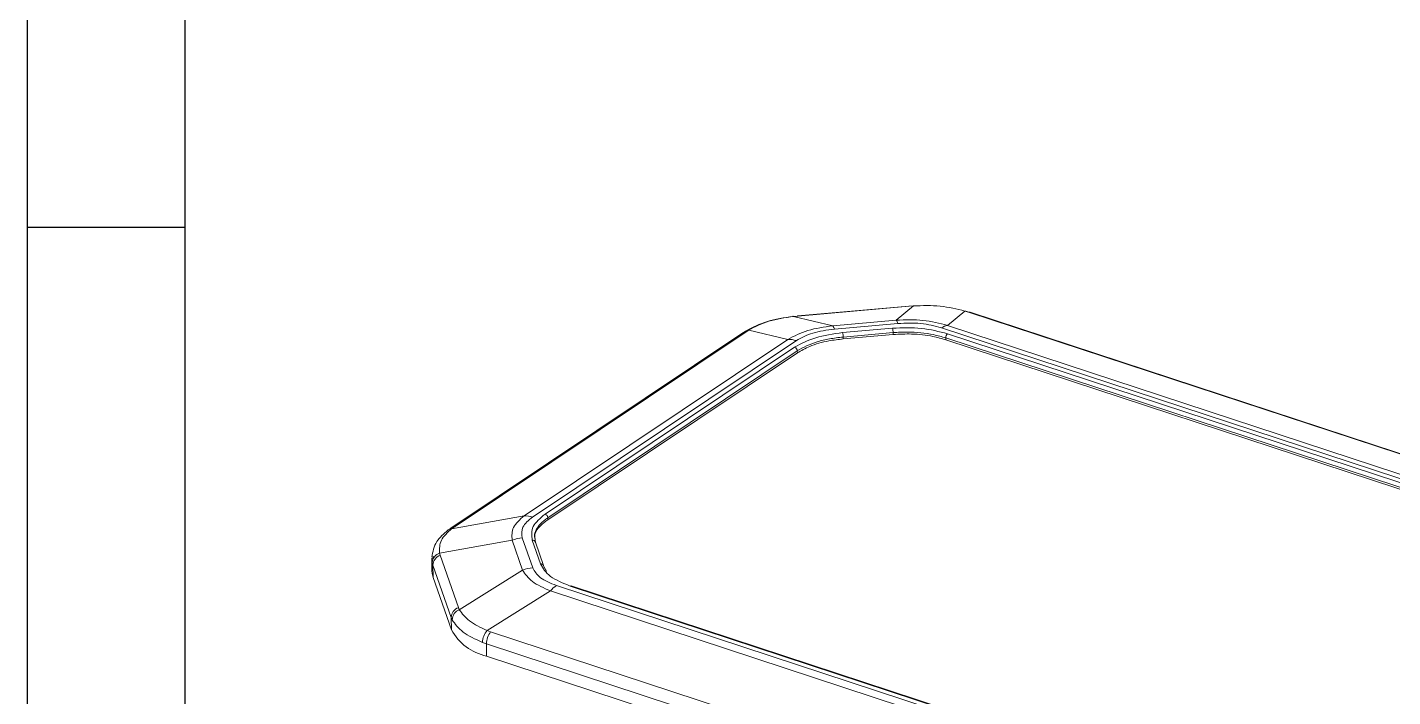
# Model space of a CAD drawing. Header units: inches. Extents: x 1127 to 4647, y 569 to 968.
# Drawn here: x 1127.1 to 1252.4, y 727.4 to 788.9 of the extents above; entities that cross this region are included whole.
import ezdxf

# ---------------------------------------------------------------- set-up
doc = ezdxf.new("R2010")
doc.units = ezdxf.units.IN

msp = doc.modelspace()

# ---------------------------------------------------------------- linework, layer by layer
for p, q in [((1127.067, 968.002), (1127.067, 572.957)), ((1141.525, 958.597), (1141.525, 582.363)), ((1141.525, 770.48), (1127.067, 770.48)), ((1127.067, 755.848), (1127.067, 572.957))]:
    msp.add_line(p, q)
at = {"color": 7, "linetype": 'Continuous', "lineweight": 15}
for p, q in [((1207.983, 763.261), (1197.778, 762.363)), ((1197.803, 762.35), (1208.009, 763.248)), ((1208.411, 763.281), (1206.822, 761.97)), ((1208.009, 763.248), (1208.411, 763.281)), ((1197.405, 762.313), (1197.803, 762.35)), ((1201, 761.457), (1197.405, 762.313)), ((1211.535, 761.497), (1213.124, 762.809)), ((1213.461, 762.702), (1213.124, 762.809)), ((1213.531, 762.699), (1213.318, 762.768)), ((1213.461, 762.702), (1288.986, 737.867)), ((1289.125, 737.858), (1213.6, 762.693)), ((1192.758, 760.816), (1165.953, 742.889)), ((1166.241, 742.978), (1193.046, 760.905)), ((1192.976, 760.951), (1192.799, 760.836)), ((1193.292, 761.064), (1193.046, 760.905)), ((1193.292, 761.064), (1196.888, 760.208)), ((1206.822, 761.97), (1201, 761.457)), ((1201.152, 761.152), (1206.974, 761.664)), ((1206.488, 761.229), (1201.905, 760.825)), ((1201.957, 760.422), (1206.54, 760.825)), ((1206.54, 760.825), (1206.542, 760.649)), ((1210.98, 761.263), (1282.896, 737.615)), ((1211.535, 761.497), (1283.451, 737.849)), ((1172.673, 744.013), (1196.888, 760.208)), ((1173.442, 743.896), (1197.657, 760.09)), ((1197.497, 759.487), (1174.597, 744.172)), ((1201.957, 760.422), (1201.959, 760.245)), ((1206.542, 760.649), (1201.959, 760.245)), ((1211.367, 760.341), (1281.451, 737.296)), ((1211.367, 760.341), (1211.37, 760.165)), ((1281.454, 737.119), (1211.37, 760.165)), ((1281.623, 737.677), (1211.539, 760.723)), ((1174.845, 743.827), (1197.744, 759.142)), ((1197.747, 758.966), (1174.847, 743.651)), ((1197.744, 759.142), (1197.747, 758.966)), ((1166.014, 742.82), (1172.673, 744.013)), ((1174.847, 743.651), (1174.845, 743.827)), ((1165.9, 742.848), (1165.648, 742.671)), ((1166.014, 742.82), (1166.241, 742.978)), ((1173.461, 739.251), (1172.504, 741.993)), ((1173.715, 741.534), (1173.638, 742.047)), ((1164.911, 740.581), (1171.57, 741.775)), ((1171.57, 741.775), (1172.527, 739.033)), ((1173.415, 741.772), (1174.169, 739.614)), ((1174.455, 739.449), (1173.702, 741.607)), ((1164.195, 740.115), (1164.211, 738.953)), ((1164.302, 739.493), (1164.24, 739.713)), ((1164.288, 740.088), (1164.317, 740.31)), ((1164.302, 739.493), (1165.978, 734.687)), ((1164.317, 738.365), (1164.302, 739.493)), ((1164.965, 740.388), (1164.911, 740.581)), ((1166.642, 735.583), (1164.965, 740.388)), ((1165.993, 733.56), (1164.317, 738.365)), ((1172.527, 739.033), (1166.719, 735.398)), ((1174.708, 738.943), (1174.468, 739.376)), ((1169.272, 733.482), (1175.079, 737.116)), ((1246.996, 713.468), (1175.079, 737.116)), ((1247.547, 713.974), (1175.631, 737.622)), ((1176.904, 737.56), (1246.988, 714.514)), ((1247.086, 714.535), (1177.002, 737.58)), ((1165.978, 734.687), (1165.993, 733.56)), ((1166.067, 734.476), (1165.978, 734.687)), ((1166.719, 735.398), (1166.642, 735.583)), ((1169.272, 733.482), (1169.595, 733.365)), ((1245.12, 708.53), (1169.595, 733.365)), ((1169.207, 732.262), (1168.838, 732.395)), ((1244.732, 707.428), (1169.207, 732.262)), ((1169.222, 731.135), (1169.207, 732.262)), ((1244.747, 706.3), (1169.222, 731.135))]:
    msp.add_line(p, q, dxfattribs=at)
at = {"color": 7, "linetype": 'Continuous', "lineweight": 15, "flags": 128}
for points in [[(1207.983, 763.261), (1207.986, 763.261), (1208.009, 763.248)], [(1208.411, 763.281), (1208.398, 763.296), (1208.387, 763.285), (1208.382, 763.272)], [(1197.33, 762.299), (1197.343, 762.313), (1197.373, 762.325), (1197.405, 762.313)], [(1197.751, 762.338), (1197.76, 762.352), (1197.778, 762.363)], [(1213.461, 762.702), (1213.545, 762.704), (1213.6, 762.693)], [(1193.042, 760.998), (1192.991, 760.964), (1192.976, 760.951)], [(1165.648, 742.671), (1165.681, 742.699), (1165.702, 742.714)], [(1165.9, 742.848), (1165.923, 742.867), (1165.953, 742.889)], [(1174.468, 739.376), (1174.462, 739.427), (1174.455, 739.449)], [(1164.317, 738.365), (1164.227, 738.733), (1164.211, 738.953)]]:
    msp.add_lwpolyline(points, dxfattribs=at)
at = {"color": 8, "linetype": 'Continuous', "lineweight": 15, "flags": 128}
msp.add_lwpolyline([(1197.778, 762.363), (1197.781, 762.363), (1197.803, 762.35)], dxfattribs=at)
at = {"color": 7, "linetype": 'Continuous', "lineweight": 15}
for centre, radius, start, end in [((1213.178, 762.586), 0.229, 52.26552, 103.52435), ((1200.244, 760.89), 0.945, 16.09108, 36.86769), ((1200.371, 760.422), 1.586, 359.98893, 14.73527), ((1204.954, 760.825), 1.586, 359.98889, 14.73531), ((1206.066, 761.402), 0.945, 16.09003, 36.86875), ((1211.801, 760.093), 1.429, 100.71968, 125.05334), ((1196.939, 757.976), 2.233, 71.26199, 91.32417), ((1197.359, 759.127), 0.386, 2.31134, 69.01777), ((1211.853, 760.352), 0.485, 130.29169, 181.30861), ((1172.724, 741.781), 2.233, 71.26199, 91.32417), ((1174.459, 743.812), 0.386, 2.31134, 69.01777), ((1172.807, 738.585), 3.421, 95.07819, 111.19831), ((1165.186, 739.675), 0.947, 106.9018, 177.68762), ((1165.285, 739.457), 0.984, 108.98729, 177.93426), ((1173.764, 735.843), 3.421, 95.07854, 111.19796), ((1177.175, 735.385), 2.718, 124.61281, 140.43251), ((1166.962, 734.652), 0.984, 108.9865, 177.93585), ((1167.086, 734.447), 1.019, 111.07606, 178.36586), ((1170.227, 735.835), 4.807, 208.25765, 257.93491), ((1170.518, 732.354), 1.68, 137.86852, 178.61672), ((1170.979, 732.259), 1.771, 141.37364, 179.89924)]:
    msp.add_arc(centre, radius, start, end, dxfattribs=at)
at = {"color": 8, "linetype": 'Continuous', "lineweight": 15}
for centre, radius, start, end in [((1193.056, 760.362), 0.543, 91.10663, 123.34628), ((1193.286, 760.577), 0.487, 89.2347, 119.97477), ((1166.043, 742.22), 0.6, 92.8289, 124.68129), ((1166.251, 742.435), 0.543, 91.10663, 123.34628), ((1173.452, 741.504), 0.271, 22.33459, 97.67721), ((1174.205, 739.346), 0.271, 22.33697, 97.67482), ((1176.974, 737.471), 0.112, 75.7474, 128.19056)]:
    msp.add_arc(centre, radius, start, end, dxfattribs=at)
at = {"color": 7, "linetype": 'Continuous', "lineweight": 15}
for points, knots in [([(1208.411, 763.281), (1209.241, 763.308), (1210.901, 763.361), (1212.383, 762.993), (1213.124, 762.809)], [0, 0, 0, 0, 0.4999996, 1, 1, 1, 1]), ([(1197.358, 762.322), (1196.537, 762.2), (1194.888, 761.955), (1193.659, 761.318), (1193.043, 760.999)], [0, 0, 0, 0, 0.4979926, 1, 1, 1, 1]), ([(1193.292, 761.064), (1193.874, 761.364), (1195.037, 761.965), (1196.615, 762.197), (1197.405, 762.313)], [0, 0, 0, 0, 0.4999998, 1, 1, 1, 1]), ([(1206.822, 761.97), (1207.657, 762), (1209.325, 762.06), (1210.799, 761.685), (1211.535, 761.497)], [0, 0, 0, 0, 0.4999995, 1, 1, 1, 1]), ([(1196.888, 760.208), (1197.459, 760.511), (1198.603, 761.116), (1200.201, 761.343), (1201, 761.457)], [0, 0, 0, 0, 0.4999999, 1, 1, 1, 1]), ([(1201.905, 760.825), (1201.035, 760.704), (1199.295, 760.461), (1198.096, 759.811), (1197.497, 759.487)], [0, 0, 0, 0, 0.50006613, 1, 1, 1, 1]), ([(1197.657, 760.09), (1198.127, 760.351), (1199.069, 760.873), (1200.458, 761.059), (1201.152, 761.152)], [0, 0, 0, 0, 0.4999994, 1, 1, 1, 1]), ([(1211.539, 760.723), (1210.755, 760.926), (1209.188, 761.332), (1207.388, 761.263), (1206.488, 761.229)], [0, 0, 0, 0, 0.5000659, 1, 1, 1, 1]), ([(1206.54, 760.825), (1206.975, 760.853), (1207.82, 760.907), (1209.08, 760.839), (1210.285, 760.66), (1211, 760.45), (1211.367, 760.341)], [0, 0, 0, 0, 0.2571264, 0.5000003, 0.7428739, 1, 1, 1, 1]), ([(1206.974, 761.664), (1207.69, 761.696), (1209.122, 761.758), (1210.361, 761.428), (1210.98, 761.263)], [0, 0, 0, 0, 0.5000002, 1, 1, 1, 1]), ([(1197.744, 759.142), (1198.017, 759.307), (1198.546, 759.627), (1199.559, 760.001), (1200.697, 760.28), (1201.529, 760.374), (1201.957, 760.422)], [0, 0, 0, 0, 0.25712661, 0.5000003, 0.74287357, 1, 1, 1, 1]), ([(1201.959, 760.245), (1201.517, 760.195), (1200.414, 760.069), (1198.9, 759.64), (1198.108, 759.177), (1197.747, 758.966)], [0, 0, 0, 0, 0.266686, 0.6661415, 1, 1, 1, 1]), ([(1211.37, 760.165), (1210.989, 760.276), (1210.037, 760.554), (1208.349, 760.75), (1207.107, 760.681), (1206.542, 760.649)], [0, 0, 0, 0, 0.2666856, 0.6661416, 1, 1, 1, 1]), ([(1171.57, 741.775), (1171.544, 742.178), (1171.492, 742.985), (1172.279, 743.671), (1172.673, 744.013)], [0, 0, 0, 0, 0.49999943, 1, 1, 1, 1]), ([(1172.504, 741.993), (1172.454, 742.331), (1172.353, 743.006), (1173.079, 743.599), (1173.442, 743.896)], [0, 0, 0, 0, 0.4999998, 1, 1, 1, 1]), ([(1174.597, 744.172), (1174.151, 743.797), (1173.257, 743.047), (1173.363, 742.197), (1173.415, 741.772)], [0, 0, 0, 0, 0.5000661, 1, 1, 1, 1]), ([(1174.847, 743.651), (1174.606, 743.468), (1174.005, 743.012), (1173.596, 742.384), (1173.658, 741.973), (1173.671, 741.88)], [0, 0, 0, 0, 0.3410187, 0.851816, 1, 1, 1, 1]), ([(1165.702, 742.714), (1165.305, 742.376), (1164.471, 741.666), (1164.292, 740.707), (1164.198, 740.204)], [0, 0, 0, 0, 0.4757438, 1, 1, 1, 1]), ([(1164.911, 740.581), (1164.903, 740.988), (1164.889, 741.802), (1165.639, 742.481), (1166.014, 742.82)], [0, 0, 0, 0, 0.5000002, 1, 1, 1, 1]), ([(1174.169, 739.614), (1174.407, 739.205), (1174.883, 738.388), (1176.231, 737.836), (1176.904, 737.56)], [0, 0, 0, 0, 0.5000663, 1, 1, 1, 1]), ([(1175.079, 737.116), (1174.471, 737.389), (1173.254, 737.936), (1172.769, 738.667), (1172.527, 739.033)], [0, 0, 0, 0, 0.5000004, 1, 1, 1, 1]), ([(1175.631, 737.622), (1175.089, 737.839), (1174.005, 738.272), (1173.642, 738.925), (1173.461, 739.251)], [0, 0, 0, 0, 0.4999999, 1, 1, 1, 1]), ([(1168.838, 732.395), (1168.188, 732.695), (1166.887, 733.294), (1166.34, 734.082), (1166.067, 734.476)], [0, 0, 0, 0, 0.5000005, 1, 1, 1, 1]), ([(1169.272, 733.482), (1168.68, 733.765), (1167.495, 734.332), (1166.978, 735.043), (1166.719, 735.398)], [0, 0, 0, 0, 0.5, 1, 1, 1, 1])]:
    msp.add_open_spline(points, degree=3, knots=knots, dxfattribs=at)
at = {"color": 8, "linetype": 'Continuous', "lineweight": 15}
msp.add_open_spline([(1173.638, 742.047), (1173.632, 742.081), (1173.591, 742.309), (1173.752, 742.735), (1174.143, 743.308), (1174.606, 743.651), (1174.845, 743.827)], degree=3, knots=[0, 0, 0, 0, 0.0547973, 0.3638193, 0.6728436, 1, 1, 1, 1], dxfattribs=at)

doc.saveas('drawing.dxf')
